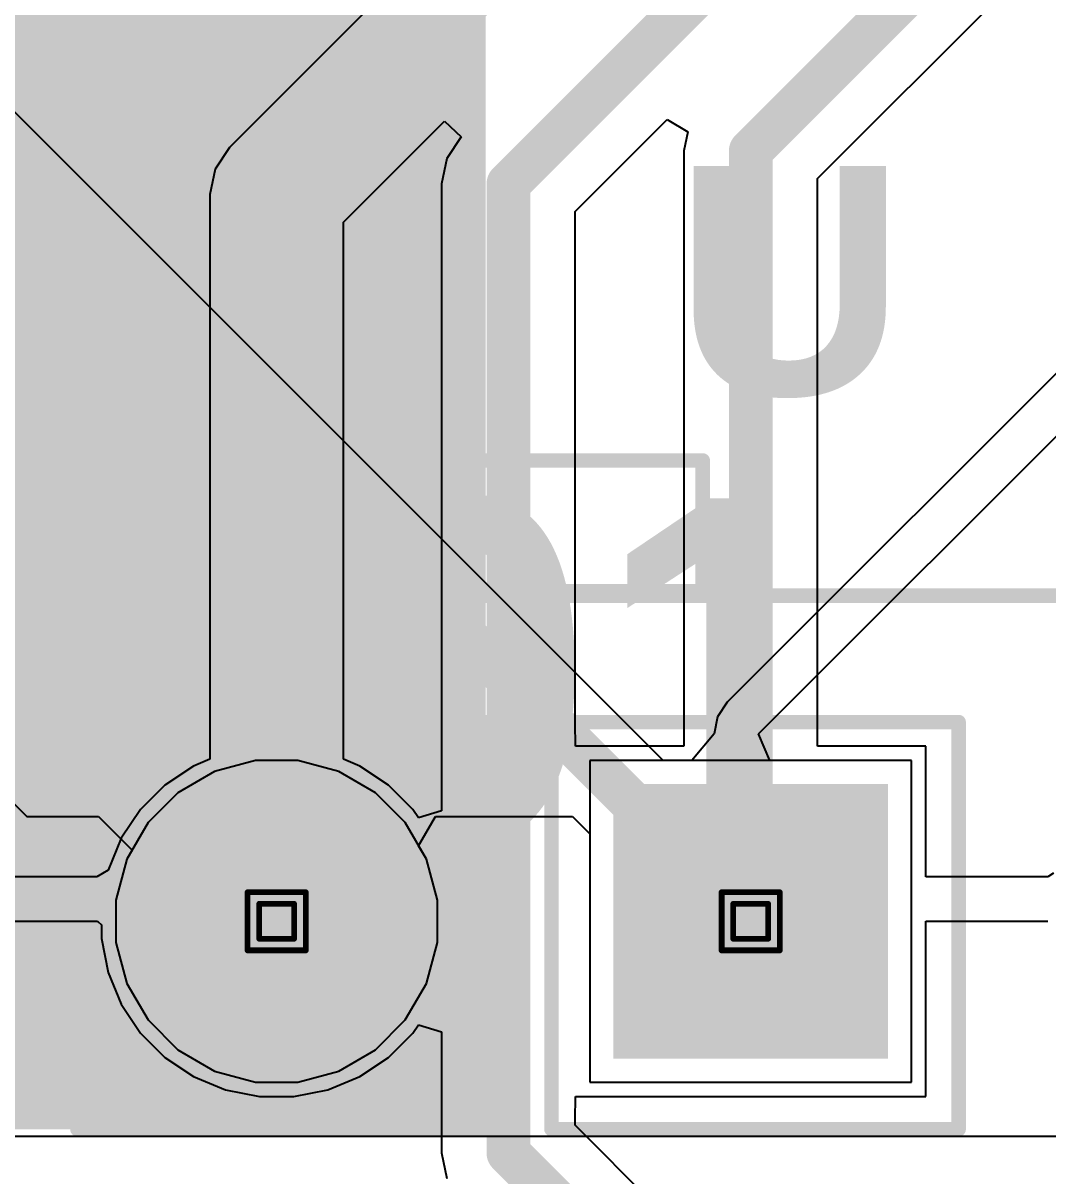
# Model space of a CAD drawing. Header units: inches. Extents: x 0 to 5379, y 0 to 5429.
# Drawn here: x 39.08 to 48.04, y 6.89 to 16.97 of the extents above; entities that cross this region are included whole.
import ezdxf

# ---------------------------------------------------------------- set-up
doc = ezdxf.new("R2010")
doc.units = ezdxf.units.IN
for name, color, linetype in [('Bottom Layer', 5, 'Continuous'), ('Bottom Solder', 6, 'Continuous'), ('Drill Drawing', 1, 'Continuous'), ('GND01', 16, 'Continuous'), ('GND02', 76, 'Continuous'), ('Multi-Layer', 9, 'Continuous'), ('Pad Holes', 156, 'Continuous'), ('PWR', 156, 'Continuous'), ('SIG 01', 90, 'Continuous'), ('Top Layer', 1, 'Continuous'), ('Top Overlay', 2, 'Continuous'), ('Top Solder', 216, 'Continuous')]:
    doc.layers.add(name, color=color, linetype=linetype)
doc.styles.add('Arial_Bold', font='', dxfattribs={"height": 0.2})
doc.styles.get('Arial_Bold').set_extended_font_data('Arial', bold=True)

# ---------------------------------------------------------------- blocks, each defined once
blk = doc.blocks.new('1_770174_0_824')
at = {"layer": 'Bottom Layer'}
h = blk.add_hatch(color=5, dxfattribs=at)
edge = h.paths.add_edge_path()
edge.add_arc((-4.295038399999999, 2.0699476), 1.1499977, 0, 360)
blk.add_hatch(color=5, dxfattribs=at).paths.add_polyline_path([(-1.3050901, 3.2199453), (0.9949053, 3.2199453), (0.9949053, 0.9199499), (-1.3050901, 0.9199499)])
at = {"layer": 'Bottom Solder'}
h = blk.add_hatch(color=6, dxfattribs=at)
edge = h.paths.add_edge_path()
edge.add_arc((-4.295038399999999, 2.0699476), 1.1999976, 0, 360)
blk.add_hatch(color=6, dxfattribs=at).paths.add_polyline_path([(-1.35509, 3.2699452), (1.0449052, 3.2699452), (1.0449052, 0.86995), (-1.35509, 0.86995)])
at = {"layer": 'GND01'}
h = blk.add_hatch(color=16, dxfattribs=at)
edge = h.paths.add_edge_path()
edge.add_arc((-4.295038399999999, 2.0699476), 1.1499977, 0, 360)
blk.add_hatch(color=16, dxfattribs=at).paths.add_polyline_path([(-1.3050901, 3.2199453), (0.9949053, 3.2199453), (0.9949053, 0.9199499), (-1.3050901, 0.9199499)])
at = {"layer": 'GND02'}
h = blk.add_hatch(color=76, dxfattribs=at)
edge = h.paths.add_edge_path()
edge.add_arc((-4.295038399999999, 2.0699476), 1.1499977, 0, 360)
blk.add_hatch(color=76, dxfattribs=at).paths.add_polyline_path([(-1.3050901, 3.2199453), (0.9949053, 3.2199453), (0.9949053, 0.9199499), (-1.3050901, 0.9199499)])
at = {"layer": 'Multi-Layer'}
h = blk.add_hatch(color=9, dxfattribs=at)
edge = h.paths.add_edge_path()
edge.add_arc((-4.295038399999999, 2.0699476), 1.1499977, 0, 360)
blk.add_hatch(color=9, dxfattribs=at).paths.add_polyline_path([(-1.3050901, 3.2199453), (0.9949053, 3.2199453), (0.9949053, 0.9199499), (-1.3050901, 0.9199499)])
at = {"layer": 'Pad Holes'}
h = blk.add_hatch(color=7, dxfattribs=at)
edge = h.paths.add_edge_path()
edge.add_arc((-4.2949876, 2.0699476), 0.6999985999999999, 0, 360)
h = blk.add_hatch(color=7, dxfattribs=at)
edge = h.paths.add_edge_path()
edge.add_arc((-0.1550924, 2.0699476), 0.6999985999999999, 0, 360)
at = {"layer": 'PWR'}
h = blk.add_hatch(color=156, dxfattribs=at)
edge = h.paths.add_edge_path()
edge.add_arc((-4.295038399999999, 2.0699476), 1.1499977, 0, 360)
blk.add_hatch(color=156, dxfattribs=at).paths.add_polyline_path([(-1.3050901, 3.2199453), (0.9949053, 3.2199453), (0.9949053, 0.9199499), (-1.3050901, 0.9199499)])
at = {"layer": 'SIG 01'}
h = blk.add_hatch(color=90, dxfattribs=at)
edge = h.paths.add_edge_path()
edge.add_arc((-4.295038399999999, 2.0699476), 1.1499977, 0, 360)
blk.add_hatch(color=90, dxfattribs=at).paths.add_polyline_path([(-1.3050901, 3.2199453), (0.9949053, 3.2199453), (0.9949053, 0.9199499), (-1.3050901, 0.9199499)])
at = {"layer": 'Top Layer'}
h = blk.add_hatch(color=1, dxfattribs=at)
edge = h.paths.add_edge_path()
edge.add_arc((-4.295038399999999, 2.0699476), 1.1499977, 0, 360)
blk.add_hatch(color=1, dxfattribs=at).paths.add_polyline_path([(-1.3050901, 3.2199453), (0.9949053, 3.2199453), (0.9949053, 0.9199499), (-1.3050901, 0.9199499)])
at = {"layer": 'Top Solder'}
h = blk.add_hatch(color=216, dxfattribs=at)
edge = h.paths.add_edge_path()
edge.add_arc((-4.295038399999999, 2.0699476), 1.1999976, 0, 360)
blk.add_hatch(color=216, dxfattribs=at).paths.add_polyline_path([(-1.35509, 3.2699452), (1.0449052, 3.2699452), (1.0449052, 0.86995), (-1.35509, 0.86995)])
at = {"layer": 'Top Overlay'}
for points in [[(-3.7489384, 4.9528476, 0.127, 0.127, 0), (-3.7489384, 6.0958476, 0.127, 0.127, 0)], [(-3.7489384, 6.0958476, 0.127, 0.127, 0), (-0.5739384, 6.0958476, 0.127, 0.127, 0)], [(-0.5739384, 4.9528476, 0.127, 0.127, 0), (-0.5739384, 6.0958476, 0.127, 0.127, 0)], [(-7.178065399999999, 4.9149762, 0.127, 0.127, 0), (2.6899362, 4.9149762, 0.127, 0.127, 0)], [(-3.7489384, 4.9528476, 0.127, 0.127, 0), (-0.5739384, 4.9528476, 0.127, 0.127, 0)], [(-6.0349384, 0.2538476, 0.127, 0.127, 0), (-6.0349384, 3.809847599999999, 0.127, 0.127, 0)], [(-6.0349384, 3.809847599999999, 0.127, 0.127, 0), (-2.4789384, 3.809847599999999, 0.127, 0.127, 0)], [(-2.4789384, 0.2538476, 0.127, 0.127, 0), (-2.4789384, 3.809847599999999, 0.127, 0.127, 0)], [(-1.8949924, 0.2538476, 0.127, 0.127, 0), (-1.8949924, 3.809847599999999, 0.127, 0.127, 0)], [(-1.8949924, 3.809847599999999, 0.127, 0.127, 0), (1.6610076, 3.809847599999999, 0.127, 0.127, 0)], [(1.6610076, 0.2538476, 0.127, 0.127, 0), (1.6610076, 3.809847599999999, 0.127, 0.127, 0)], [(-6.0349384, 0.2538476, 0.127, 0.127, 0), (-2.4789384, 0.2538476, 0.127, 0.127, 0)], [(-1.8949924, 0.2538476, 0.127, 0.127, 0), (1.6610076, 0.2538476, 0.127, 0.127, 0)]]:
    blk.add_lwpolyline(points, format="xyseb", dxfattribs=at)
for points in [[(-3.7806884, 6.0958476, 0.0635, 0.0635, 1), (-3.7171884, 6.0958476, 0.0635, 0.0635, 1)], [(-3.7806884, 6.0958476, 0.0635, 0.0635, 1), (-3.7171884, 6.0958476, 0.0635, 0.0635, 1)], [(-0.6056883999999999, 6.0958476, 0.0635, 0.0635, 1), (-0.5421884, 6.0958476, 0.0635, 0.0635, 1)], [(-0.6056883999999999, 6.0958476, 0.0635, 0.0635, 1), (-0.5421884, 6.0958476, 0.0635, 0.0635, 1)], [(-3.7806884, 4.9528476, 0.0635, 0.0635, 1), (-3.7171884, 4.9528476, 0.0635, 0.0635, 1)], [(-3.7806884, 4.9528476, 0.0635, 0.0635, 1), (-3.7171884, 4.9528476, 0.0635, 0.0635, 1)], [(-0.6056883999999999, 4.9528476, 0.0635, 0.0635, 1), (-0.5421884, 4.9528476, 0.0635, 0.0635, 1)], [(-0.6056883999999999, 4.9528476, 0.0635, 0.0635, 1), (-0.5421884, 4.9528476, 0.0635, 0.0635, 1)], [(-6.066688399999999, 3.809847599999999, 0.0635, 0.0635, 1), (-6.0031884, 3.809847599999999, 0.0635, 0.0635, 1)], [(-6.066688399999999, 3.809847599999999, 0.0635, 0.0635, 1), (-6.0031884, 3.809847599999999, 0.0635, 0.0635, 1)], [(-2.5106884, 3.809847599999999, 0.0635, 0.0635, 1), (-2.4471884, 3.809847599999999, 0.0635, 0.0635, 1)], [(-2.5106884, 3.809847599999999, 0.0635, 0.0635, 1), (-2.4471884, 3.809847599999999, 0.0635, 0.0635, 1)], [(-1.9267424, 3.809847599999999, 0.0635, 0.0635, 1), (-1.8632424, 3.809847599999999, 0.0635, 0.0635, 1)], [(-1.9267424, 3.809847599999999, 0.0635, 0.0635, 1), (-1.8632424, 3.809847599999999, 0.0635, 0.0635, 1)], [(1.6292576, 3.809847599999999, 0.0635, 0.0635, 1), (1.6927576, 3.809847599999999, 0.0635, 0.0635, 1)], [(1.6292576, 3.809847599999999, 0.0635, 0.0635, 1), (1.6927576, 3.809847599999999, 0.0635, 0.0635, 1)], [(-6.066688399999999, 0.2538476, 0.0635, 0.0635, 1), (-6.0031884, 0.2538476, 0.0635, 0.0635, 1)], [(-6.066688399999999, 0.2538476, 0.0635, 0.0635, 1), (-6.0031884, 0.2538476, 0.0635, 0.0635, 1)], [(-2.5106884, 0.2538476, 0.0635, 0.0635, 1), (-2.4471884, 0.2538476, 0.0635, 0.0635, 1)], [(-2.5106884, 0.2538476, 0.0635, 0.0635, 1), (-2.4471884, 0.2538476, 0.0635, 0.0635, 1)], [(-1.9267424, 0.2538476, 0.0635, 0.0635, 1), (-1.8632424, 0.2538476, 0.0635, 0.0635, 1)], [(-1.9267424, 0.2538476, 0.0635, 0.0635, 1), (-1.8632424, 0.2538476, 0.0635, 0.0635, 1)], [(1.6292576, 0.2538476, 0.0635, 0.0635, 1), (1.6927576, 0.2538476, 0.0635, 0.0635, 1)], [(1.6292576, 0.2538476, 0.0635, 0.0635, 1), (1.6927576, 0.2538476, 0.0635, 0.0635, 1)]]:
    blk.add_lwpolyline(points, format="xyseb", close=True, dxfattribs=at)

msp = doc.modelspace()

# ---------------------------------------------------------------- hatches: boundary and pattern name
at = {"layer": 'Top Layer'}
msp.add_hatch(color=1, dxfattribs=at).paths.add_polyline_path([(26.06401188, 7.30082614), (43.12449084, 7.30082614), (43.12449084, 21.84399746), (26.06401188, 21.84399746)])

# ---------------------------------------------------------------- linework, layer by layer
at = {"layer": 'Bottom Layer'}
for p, q in [((41.11451263999999, 10.5222929), (40.75742928, 10.42661364)), ((41.48419439999999, 10.5222929), (41.11451263999999, 10.5222929)), ((41.84127776, 10.42661364), (41.48419439999999, 10.5222929)), ((40.75742928, 10.42661364), (40.43727751999999, 10.24177276)), ((42.16142951999999, 10.24177276), (41.84127776, 10.42661364)), ((40.43727751999999, 10.24177276), (40.17587595999999, 9.980371199999999)), ((42.42283107999999, 9.980371199999999), (42.16142951999999, 10.24177276)), ((40.17587595999999, 9.980371199999999), (39.99103508, 9.660219439999999)), ((42.60767196, 9.660219439999999), (42.42283107999999, 9.980371199999999)), ((39.99103508, 9.660219439999999), (39.89535582, 9.30313608)), ((42.70335122, 9.30313608), (42.60767196, 9.660219439999999)), ((39.89535582, 9.30313608), (39.89535582, 8.93345432)), ((42.70335122, 8.93345432), (42.70335122, 9.30313608)), ((39.89535582, 8.93345432), (39.99103508, 8.57637096)), ((42.60767196, 8.57637096), (42.70335122, 8.93345432)), ((39.99103508, 8.57637096), (40.17587595999999, 8.2562192)), ((42.42283107999999, 8.2562192), (42.60767196, 8.57637096)), ((40.17587595999999, 8.2562192), (40.43727751999999, 7.994817639999999)), ((42.16142951999999, 7.994817639999999), (42.42283107999999, 8.2562192)), ((40.43727751999999, 7.994817639999999), (40.75742928, 7.80997676)), ((41.84127776, 7.80997676), (42.16142951999999, 7.994817639999999)), ((40.75742928, 7.80997676), (41.11451263999999, 7.7142975)), ((41.48419439999999, 7.7142975), (41.84127776, 7.80997676)), ((41.11451263999999, 7.7142975), (41.48419439999999, 7.7142975)), ((48.641, 7.238999999999999), (37.5412, 7.238999999999999))]:
    msp.add_line(p, q, dxfattribs=at)
at = {"layer": 'Drill Drawing'}
for points in [[(41.04540432, 9.372295199999998, 0.0508, 0.0508, 0), (41.55340432, 9.372295199999998, 0.0508, 0.0508, 0)], [(41.04540432, 8.8642952, 0.0508, 0.0508, 0), (41.04540432, 9.372295199999998, 0.0508, 0.0508, 0)], [(41.55340432, 8.8642952, 0.0508, 0.0508, 0), (41.55340432, 9.372295199999998, 0.0508, 0.0508, 0)], [(45.18529952, 9.372295199999998, 0.0508, 0.0508, 0), (45.69329952, 9.372295199999998, 0.0508, 0.0508, 0)], [(45.18529952, 8.8642952, 0.0508, 0.0508, 0), (45.18529952, 9.372295199999998, 0.0508, 0.0508, 0)], [(45.69329952, 8.8642952, 0.0508, 0.0508, 0), (45.69329952, 9.372295199999998, 0.0508, 0.0508, 0)], [(41.14700432, 9.270695199999999, 0.0508, 0.0508, 0), (41.45180432, 9.270695199999999, 0.0508, 0.0508, 0)], [(41.14700432, 8.9658952, 0.0508, 0.0508, 0), (41.14700432, 9.270695199999999, 0.0508, 0.0508, 0)], [(41.45180432, 8.9658952, 0.0508, 0.0508, 0), (41.45180432, 9.270695199999999, 0.0508, 0.0508, 0)], [(45.28689952, 9.270695199999999, 0.0508, 0.0508, 0), (45.59169952, 9.270695199999999, 0.0508, 0.0508, 0)], [(45.28689952, 8.9658952, 0.0508, 0.0508, 0), (45.28689952, 9.270695199999999, 0.0508, 0.0508, 0)], [(45.59169952, 8.9658952, 0.0508, 0.0508, 0), (45.59169952, 9.270695199999999, 0.0508, 0.0508, 0)], [(41.14700432, 8.9658952, 0.0508, 0.0508, 0), (41.45180432, 8.9658952, 0.0508, 0.0508, 0)], [(45.28689952, 8.9658952, 0.0508, 0.0508, 0), (45.59169952, 8.9658952, 0.0508, 0.0508, 0)], [(41.04540432, 8.8642952, 0.0508, 0.0508, 0), (41.55340432, 8.8642952, 0.0508, 0.0508, 0)], [(45.18529952, 8.8642952, 0.0508, 0.0508, 0), (45.69329952, 8.8642952, 0.0508, 0.0508, 0)]]:
    msp.add_lwpolyline(points, format="xyseb", dxfattribs=at)
for points in [[(41.03270431999999, 9.372295199999998, 0.0254, 0.0254, 1), (41.05810432, 9.372295199999998, 0.0254, 0.0254, 1)], [(41.03270431999999, 9.372295199999998, 0.0254, 0.0254, 1), (41.05810432, 9.372295199999998, 0.0254, 0.0254, 1)], [(41.54070432, 9.372295199999998, 0.0254, 0.0254, 1), (41.56610432, 9.372295199999998, 0.0254, 0.0254, 1)], [(41.54070432, 9.372295199999998, 0.0254, 0.0254, 1), (41.56610432, 9.372295199999998, 0.0254, 0.0254, 1)], [(45.17259952, 9.372295199999998, 0.0254, 0.0254, 1), (45.19799952, 9.372295199999998, 0.0254, 0.0254, 1)], [(45.17259952, 9.372295199999998, 0.0254, 0.0254, 1), (45.19799952, 9.372295199999998, 0.0254, 0.0254, 1)], [(45.68059952, 9.372295199999998, 0.0254, 0.0254, 1), (45.70599952, 9.372295199999998, 0.0254, 0.0254, 1)], [(45.68059952, 9.372295199999998, 0.0254, 0.0254, 1), (45.70599952, 9.372295199999998, 0.0254, 0.0254, 1)], [(41.13430432, 9.270695199999999, 0.0254, 0.0254, 1), (41.15970432, 9.270695199999999, 0.0254, 0.0254, 1)], [(41.13430432, 9.270695199999999, 0.0254, 0.0254, 1), (41.15970432, 9.270695199999999, 0.0254, 0.0254, 1)], [(41.43910432, 9.270695199999999, 0.0254, 0.0254, 1), (41.46450432, 9.270695199999999, 0.0254, 0.0254, 1)], [(41.43910432, 9.270695199999999, 0.0254, 0.0254, 1), (41.46450432, 9.270695199999999, 0.0254, 0.0254, 1)], [(45.27419952, 9.270695199999999, 0.0254, 0.0254, 1), (45.29959951999999, 9.270695199999999, 0.0254, 0.0254, 1)], [(45.27419952, 9.270695199999999, 0.0254, 0.0254, 1), (45.29959951999999, 9.270695199999999, 0.0254, 0.0254, 1)], [(45.57899952, 9.270695199999999, 0.0254, 0.0254, 1), (45.60439951999999, 9.270695199999999, 0.0254, 0.0254, 1)], [(45.57899952, 9.270695199999999, 0.0254, 0.0254, 1), (45.60439951999999, 9.270695199999999, 0.0254, 0.0254, 1)], [(41.13430432, 8.9658952, 0.0254, 0.0254, 1), (41.15970432, 8.9658952, 0.0254, 0.0254, 1)], [(41.13430432, 8.9658952, 0.0254, 0.0254, 1), (41.15970432, 8.9658952, 0.0254, 0.0254, 1)], [(41.43910432, 8.9658952, 0.0254, 0.0254, 1), (41.46450432, 8.9658952, 0.0254, 0.0254, 1)], [(41.43910432, 8.9658952, 0.0254, 0.0254, 1), (41.46450432, 8.9658952, 0.0254, 0.0254, 1)], [(45.27419952, 8.9658952, 0.0254, 0.0254, 1), (45.29959951999999, 8.9658952, 0.0254, 0.0254, 1)], [(45.27419952, 8.9658952, 0.0254, 0.0254, 1), (45.29959951999999, 8.9658952, 0.0254, 0.0254, 1)], [(45.57899952, 8.9658952, 0.0254, 0.0254, 1), (45.60439951999999, 8.9658952, 0.0254, 0.0254, 1)], [(45.57899952, 8.9658952, 0.0254, 0.0254, 1), (45.60439951999999, 8.9658952, 0.0254, 0.0254, 1)], [(41.03270431999999, 8.8642952, 0.0254, 0.0254, 1), (41.05810432, 8.8642952, 0.0254, 0.0254, 1)], [(41.03270431999999, 8.8642952, 0.0254, 0.0254, 1), (41.05810432, 8.8642952, 0.0254, 0.0254, 1)], [(41.54070432, 8.8642952, 0.0254, 0.0254, 1), (41.56610432, 8.8642952, 0.0254, 0.0254, 1)], [(41.54070432, 8.8642952, 0.0254, 0.0254, 1), (41.56610432, 8.8642952, 0.0254, 0.0254, 1)], [(45.17259952, 8.8642952, 0.0254, 0.0254, 1), (45.19799952, 8.8642952, 0.0254, 0.0254, 1)], [(45.17259952, 8.8642952, 0.0254, 0.0254, 1), (45.19799952, 8.8642952, 0.0254, 0.0254, 1)], [(45.68059952, 8.8642952, 0.0254, 0.0254, 1), (45.70599952, 8.8642952, 0.0254, 0.0254, 1)], [(45.68059952, 8.8642952, 0.0254, 0.0254, 1), (45.70599952, 8.8642952, 0.0254, 0.0254, 1)]]:
    msp.add_lwpolyline(points, format="xyseb", close=True, dxfattribs=at)
at = {"layer": 'GND01'}
for p, q in [((41.11451263999999, 10.5222929), (40.75742928, 10.42661364)), ((41.48419439999999, 10.5222929), (41.11451263999999, 10.5222929)), ((41.84127776, 10.42661364), (41.48419439999999, 10.5222929)), ((46.84329722, 10.5222929), (44.03530181999999, 10.5222929)), ((44.03530181999999, 10.5222929), (44.03530181999999, 7.7142975)), ((46.84329722, 7.7142975), (46.84329722, 10.5222929)), ((40.75742928, 10.42661364), (40.43727751999999, 10.24177276)), ((42.16142951999999, 10.24177276), (41.84127776, 10.42661364)), ((40.43727751999999, 10.24177276), (40.17587595999999, 9.980371199999999)), ((42.42283107999999, 9.980371199999999), (42.16142951999999, 10.24177276)), ((40.17587595999999, 9.980371199999999), (39.99103508, 9.660219439999999)), ((42.60767196, 9.660219439999999), (42.42283107999999, 9.980371199999999)), ((39.99103508, 9.660219439999999), (39.89535582, 9.30313608)), ((42.70335122, 9.30313608), (42.60767196, 9.660219439999999)), ((39.89535582, 9.30313608), (39.89535582, 8.93345432)), ((42.70335122, 8.93345432), (42.70335122, 9.30313608)), ((39.89535582, 8.93345432), (39.99103508, 8.57637096)), ((42.60767196, 8.57637096), (42.70335122, 8.93345432)), ((39.99103508, 8.57637096), (40.17587595999999, 8.2562192)), ((42.42283107999999, 8.2562192), (42.60767196, 8.57637096)), ((40.17587595999999, 8.2562192), (40.43727751999999, 7.994817639999999)), ((42.16142951999999, 7.994817639999999), (42.42283107999999, 8.2562192)), ((40.43727751999999, 7.994817639999999), (40.75742928, 7.80997676)), ((41.84127776, 7.80997676), (42.16142951999999, 7.994817639999999)), ((40.75742928, 7.80997676), (41.11451263999999, 7.7142975)), ((41.48419439999999, 7.7142975), (41.84127776, 7.80997676)), ((41.11451263999999, 7.7142975), (41.48419439999999, 7.7142975)), ((44.03530181999999, 7.7142975), (46.84329722, 7.7142975))]:
    msp.add_line(p, q, dxfattribs=at)
at = {"layer": 'GND02'}
for p, q in [((41.11451263999999, 10.5222929), (40.75742928, 10.42661364)), ((41.48419439999999, 10.5222929), (41.11451263999999, 10.5222929)), ((41.84127776, 10.42661364), (41.48419439999999, 10.5222929)), ((46.84329722, 10.5222929), (44.03530181999999, 10.5222929)), ((44.03530181999999, 10.5222929), (44.03530181999999, 7.7142975)), ((46.84329722, 7.7142975), (46.84329722, 10.5222929)), ((40.75742928, 10.42661364), (40.43727751999999, 10.24177276)), ((42.16142951999999, 10.24177276), (41.84127776, 10.42661364)), ((40.43727751999999, 10.24177276), (40.17587595999999, 9.980371199999999)), ((42.42283107999999, 9.980371199999999), (42.16142951999999, 10.24177276)), ((40.17587595999999, 9.980371199999999), (39.99103508, 9.660219439999999)), ((42.60767196, 9.660219439999999), (42.42283107999999, 9.980371199999999)), ((39.99103508, 9.660219439999999), (39.89535582, 9.30313608)), ((42.70335122, 9.30313608), (42.60767196, 9.660219439999999)), ((39.89535582, 9.30313608), (39.89535582, 8.93345432)), ((42.70335122, 8.93345432), (42.70335122, 9.30313608)), ((39.89535582, 8.93345432), (39.99103508, 8.57637096)), ((42.60767196, 8.57637096), (42.70335122, 8.93345432)), ((39.99103508, 8.57637096), (40.17587595999999, 8.2562192)), ((42.42283107999999, 8.2562192), (42.60767196, 8.57637096)), ((40.17587595999999, 8.2562192), (40.43727751999999, 7.994817639999999)), ((42.16142951999999, 7.994817639999999), (42.42283107999999, 8.2562192)), ((40.43727751999999, 7.994817639999999), (40.75742928, 7.80997676)), ((41.84127776, 7.80997676), (42.16142951999999, 7.994817639999999)), ((40.75742928, 7.80997676), (41.11451263999999, 7.7142975)), ((41.48419439999999, 7.7142975), (41.84127776, 7.80997676)), ((41.11451263999999, 7.7142975), (41.48419439999999, 7.7142975)), ((44.03530181999999, 7.7142975), (46.84329722, 7.7142975))]:
    msp.add_line(p, q, dxfattribs=at)
at = {"layer": 'PWR'}
for p, q in [((44.67623526, 10.5222929), (37.41804556, 17.7804826)), ((32.8422, 16.3068), (39.116, 10.033)), ((49.78603707999999, 15.58368486), (45.4493376, 11.2469803)), ((45.72402336, 10.97229454), (50.06072284, 15.3089991)), ((45.4493376, 11.2469803), (45.23400148, 11.03164418)), ((45.23400148, 11.03164418), (45.14979286, 10.905617)), ((45.14979286, 10.905617), (45.12022218, 10.75695588)), ((45.50868724, 10.75695842), (45.72402336, 10.97229454)), ((45.12022218, 10.75695588), (44.92502826, 10.5222929)), ((45.6058905, 10.5222929), (45.50868724, 10.75695842)), ((44.92502826, 10.5222929), (44.67623526, 10.5222929)), ((46.84329722, 10.5222929), (45.6058905, 10.5222929)), ((46.84329722, 7.7142975), (46.84329722, 10.5222929)), ((39.116, 10.033), (39.74376608, 10.033)), ((39.74376608, 10.033), (40.03697606, 9.739790020000001)), ((42.53909704, 9.778994919999999), (42.68574393999999, 10.03299492)), ((42.68574393999999, 10.03299492), (43.8836689, 10.03299238)), ((43.8836689, 10.03299238), (44.03530181999999, 9.881359459999999)), ((44.03530181999999, 9.881359459999999), (44.03530181999999, 7.7142975)), ((42.60767196, 9.660219439999999), (42.53909704, 9.778994919999999)), ((40.03697606, 9.739790020000001), (39.99103508, 9.660219439999999)), ((39.99103508, 9.660219439999999), (39.89535582, 9.30313608)), ((42.70335122, 9.30313608), (42.60767196, 9.660219439999999)), ((39.89535582, 9.30313608), (39.89535582, 8.93345432)), ((42.70335122, 8.93345432), (42.70335122, 9.30313608)), ((39.89535582, 8.93345432), (39.99103508, 8.57637096)), ((42.60767196, 8.57637096), (42.70335122, 8.93345432)), ((39.99103508, 8.57637096), (40.17587595999999, 8.2562192)), ((42.42283107999999, 8.2562192), (42.60767196, 8.57637096)), ((40.17587595999999, 8.2562192), (40.43727751999999, 7.994817639999999)), ((42.16142951999999, 7.994817639999999), (42.42283107999999, 8.2562192)), ((40.43727751999999, 7.994817639999999), (40.75742928, 7.80997676)), ((41.84127776, 7.80997676), (42.16142951999999, 7.994817639999999)), ((40.75742928, 7.80997676), (41.11451263999999, 7.7142975)), ((41.48419439999999, 7.7142975), (41.84127776, 7.80997676)), ((41.11451263999999, 7.7142975), (41.48419439999999, 7.7142975)), ((44.03530181999999, 7.7142975), (46.84329722, 7.7142975))]:
    msp.add_line(p, q, dxfattribs=at)
for points in [[(36.96483843999999, 17.59275628, 0.3809999999999999, 0.3809999999999999, 0), (45.43929952, 9.118295199999999, 0.3809999999999999, 0.3809999999999999, 0)], [(35.7632, 14.65449952, 0.3809999999999999, 0.3809999999999999, 0), (41.29940432, 9.118295199999999, 0.3809999999999999, 0.3809999999999999, 0)]]:
    msp.add_lwpolyline(points, format="xyseb", dxfattribs=at)
for points in [[(41.20415431999999, 9.118295199999999, 0.1905, 0.1905, 1), (41.39465432, 9.118295199999999, 0.1905, 0.1905, 1)], [(45.34404952, 9.118295199999999, 0.1905, 0.1905, 1), (45.53454952, 9.118295199999999, 0.1905, 0.1905, 1)]]:
    msp.add_lwpolyline(points, format="xyseb", close=True, dxfattribs=at)
at = {"layer": 'SIG 01'}
for p, q in [((57.40366217999999, 32.39586866), (40.88742647999999, 15.87963296)), ((46.02204664, 15.60693856), (59.72400806, 29.30889998)), ((43.9057542, 15.31944612), (44.71072338, 16.1244153)), ((44.71072338, 16.1244153), (44.89009564, 16.01641704)), ((41.88215143999999, 15.22624336), (42.76374988, 16.1078418)), ((42.76374988, 16.1078418), (42.91102924, 15.97283318)), ((44.89009564, 16.01641704), (44.856654, 15.84829952)), ((42.91102924, 15.97283318), (42.78471758, 15.78379622)), ((40.88742647999999, 15.87963296), (40.76111482, 15.69059346)), ((44.856654, 15.84829952), (44.856654, 10.6492929)), ((42.78471758, 15.78379622), (42.74036156, 15.56080708)), ((40.76111482, 15.69059346), (40.71675879999999, 15.46760432)), ((42.74036156, 15.56080708), (42.74036156, 10.08314722)), ((46.02204664, 10.6492929), (46.02204664, 15.60693856)), ((40.71675879999999, 15.46760432), (40.71675879999999, 10.53411406)), ((43.9057542, 10.8514388), (43.9057542, 15.31944612)), ((41.88215143999999, 10.53403024), (41.88215143999999, 15.22624336)), ((43.90830436, 10.6492929), (43.9057542, 10.8514388)), ((44.856654, 10.6492929), (43.90830436, 10.6492929)), ((46.97029722, 10.6492929), (46.02204664, 10.6492929)), ((46.97029722, 9.50676026), (46.97029722, 10.6492929)), ((40.57415558, 10.47504636), (40.32339915999999, 10.3074978)), ((40.71675879999999, 10.53411406), (40.57415558, 10.47504636)), ((42.02455146, 10.47504636), (41.88215143999999, 10.53403024)), ((42.27530787999999, 10.3074978), (42.02455146, 10.47504636)), ((40.32339915999999, 10.3074978), (40.11015092, 10.09424956)), ((42.48855612, 10.09424956), (42.27530787999999, 10.3074978)), ((40.11015092, 10.09424956), (39.94260236, 9.84349314)), ((42.53716155999999, 10.0215065), (42.48855612, 10.09424956)), ((42.74036156, 10.08314722), (42.53716155999999, 10.0215065)), ((39.94260236, 9.84349314), (39.82719238, 9.56487292)), ((39.73008056, 9.50676026), (13.4200138, 9.50676026)), ((39.82719238, 9.56487292), (39.73008056, 9.50676026)), ((48.03537763999999, 9.50676026), (46.97029722, 9.50676026)), ((48.08260386, 9.53831468), (48.03537763999999, 9.50676026)), ((13.2591048, 9.118295199999999), (39.7300831, 9.118295199999999)), ((39.7300831, 9.118295199999999), (39.73804853999999, 9.11671024)), ((39.73804853999999, 9.11671024), (39.76835582, 9.0864055)), ((39.76835582, 9.0864055), (39.76835582, 8.96750556)), ((46.97029722, 7.587297499999999), (46.97029722, 9.118295199999999)), ((46.97029722, 9.118295199999999), (48.03538018, 9.118295199999999)), ((39.76835582, 8.96750556), (39.82719238, 8.671720019999999)), ((39.82719238, 8.671720019999999), (39.94260236, 8.39309726)), ((39.94260236, 8.39309726), (40.11015092, 8.14234084)), ((42.48855612, 8.14234084), (42.53716155999999, 8.2150839)), ((42.53716155999999, 8.2150839), (42.74036156, 8.15344318)), ((40.11015092, 8.14234084), (40.32339915999999, 7.929092599999999)), ((42.27530787999999, 7.929092599999999), (42.48855612, 8.14234084)), ((42.74036156, 8.15344318), (42.74036156, 7.09464164)), ((40.32339915999999, 7.929092599999999), (40.57415558, 7.76154404)), ((42.02455146, 7.76154404), (42.27530787999999, 7.929092599999999)), ((40.57415558, 7.76154404), (40.85277834, 7.64613406)), ((41.7459287, 7.64613406), (42.02455146, 7.76154404)), ((40.85277834, 7.64613406), (41.14856388, 7.587297499999999)), ((41.14856388, 7.587297499999999), (41.45014316, 7.587297499999999)), ((41.45014316, 7.587297499999999), (41.7459287, 7.64613406)), ((43.9057542, 7.385151599999999), (43.90830436, 7.587297499999999)), ((43.90830436, 7.587297499999999), (46.97029722, 7.587297499999999)), ((43.9057542, 7.3360026), (43.9057542, 7.385151599999999)), ((44.85025828, 6.39149852), (43.9057542, 7.3360026)), ((42.74036156, 7.09464164), (42.78471758, 6.871652499999999))]:
    msp.add_line(p, q, dxfattribs=at)
for points in [[(41.29945512, 15.46760432, 0.3809999999999999, 0.3809999999999999, 0), (57.81569081999999, 31.98384002, 0.3809999999999999, 0.3809999999999999, 0)], [(43.32305787999999, 15.56080708, 0.3809999999999999, 0.3809999999999999, 0), (58.69996642, 30.93771562, 0.3809999999999999, 0.3809999999999999, 0)], [(45.43935032, 15.84829952, 0.3809999999999999, 0.3809999999999999, 0), (59.48264709999999, 29.8915963, 0.3809999999999999, 0.3809999999999999, 0)], [(45.43935032, 9.118295199999999, 0.3809999999999999, 0.3809999999999999, 0), (45.43935032, 15.84829952, 0.3809999999999999, 0.3809999999999999, 0)], [(43.32305787999999, 7.09464164, 0.3809999999999999, 0.3809999999999999, 0), (43.32305787999999, 15.56080708, 0.3809999999999999, 0.3809999999999999, 0)], [(41.29945512, 9.118295199999999, 0.3809999999999999, 0.3809999999999999, 0), (41.29945512, 15.46760432, 0.3809999999999999, 0.3809999999999999, 0)], [(43.32305787999999, 7.09464164, 0.3809999999999999, 0.3809999999999999, 0), (45.43929952, 4.9784, 0.3809999999999999, 0.3809999999999999, 0)]]:
    msp.add_lwpolyline(points, format="xyseb", dxfattribs=at)
for points in [[(45.34410032, 15.84829952, 0.1905, 0.1905, 1), (45.53460032, 15.84829952, 0.1905, 0.1905, 1)], [(45.34410032, 15.84829952, 0.1905, 0.1905, 1), (45.53460032, 15.84829952, 0.1905, 0.1905, 1)], [(43.22780788, 15.56080708, 0.1905, 0.1905, 1), (43.41830788, 15.56080708, 0.1905, 0.1905, 1)], [(43.22780788, 15.56080708, 0.1905, 0.1905, 1), (43.41830788, 15.56080708, 0.1905, 0.1905, 1)], [(41.20420512, 15.46760432, 0.1905, 0.1905, 1), (41.39470512, 15.46760432, 0.1905, 0.1905, 1)], [(41.20420512, 15.46760432, 0.1905, 0.1905, 1), (41.39470512, 15.46760432, 0.1905, 0.1905, 1)], [(41.20420512, 9.118295199999999, 0.1905, 0.1905, 1), (41.39470512, 9.118295199999999, 0.1905, 0.1905, 1)], [(45.34410032, 9.118295199999999, 0.1905, 0.1905, 1), (45.53460032, 9.118295199999999, 0.1905, 0.1905, 1)], [(43.22780788, 7.09464164, 0.1905, 0.1905, 1), (43.41830788, 7.09464164, 0.1905, 0.1905, 1)], [(43.22780788, 7.09464164, 0.1905, 0.1905, 1), (43.41830788, 7.09464164, 0.1905, 0.1905, 1)]]:
    msp.add_lwpolyline(points, format="xyseb", close=True, dxfattribs=at)

# ---------------------------------------------------------------- block references
msp.add_blockref('1_770174_0_824', (45.59439192, 7.0483476))

# ---------------------------------------------------------------- texts
at = {"layer": 'Top Overlay', "style": 'Arial_Bold'}
for s, p in [('V', (40.5376634, 13.71742748)), ('U', (44.77277557999999, 13.71742748))]:
    msp.add_text(s, height=2.00000108, rotation=360, dxfattribs=at).set_placement(p)
msp.add_text('MOTOR-01', height=2.99999908, dxfattribs=at).set_placement((24.75271656, 9.81242894))

doc.saveas('drawing.dxf')
